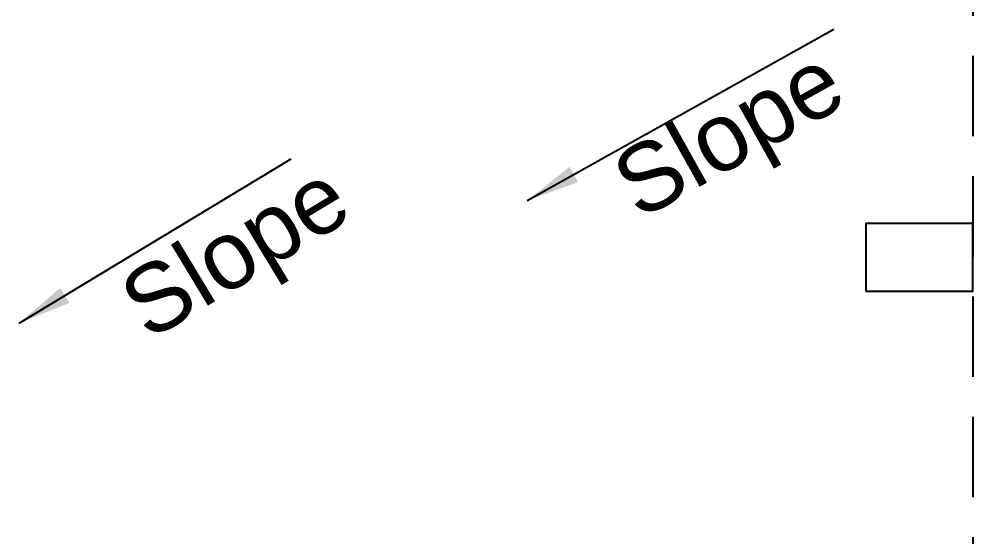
# Model space of a CAD drawing. Extents: x 7897917 to 8423973, y -6487334 to -6173396.
# Drawn here: x 8254681 to 8260032, y -6396600 to -6393694 of the extents above; entities that cross this region are included whole.
import ezdxf

# ---------------------------------------------------------------- set-up
doc = ezdxf.new("R2010")
doc.units = 0
doc.header["$LTSCALE"] = 600
doc.header["$MEASUREMENT"] = 0
doc.linetypes.add('HIDDEN', pattern=[0.375, 0.25, -0.125])
for name, color, linetype in [('A-text', 7, 'CONTINUOUS'), ('LA-column', 3, 'CONTINUOUS'), ('Ridge', 53, 'CONTINUOUS')]:
    doc.layers.add(name, color=color, linetype=linetype)
doc.styles.add('ARIAL', font='arial.ttf')
doc.styles.add('ROMANS', font='romans.shx')
doc.dimstyles.new('MM', dxfattribs={"dimscale": 0, "dimtxt": 200, "dimasz": 150, "dimexe": 40, "dimexo": 50, "dimgap": 50, "dimtad": 1, "dimdec": 0, "dimzin": 0, "dimdsep": 46, "dimtxsty": 'ROMANS', "dimblk": 'OBLIQUE', "dimcen": 0.09, "dimdle": 40, "dimclrd": 5, "dimclre": 5, "dimclrt": 6, "dimadec": 0, "dimazin": 0, "dimtfac": 1, "dimtdec": 0, "dimtofl": 0, "dimtmove": 0, "dimatfit": 3, "dimfxl": 1, "dimfrac": 2, "dimtolj": 1, "dimtzin": 0, "dimarcsym": 0})

msp = doc.modelspace()

# ---------------------------------------------------------------- linework, layer by layer
at = {"layer": 'LA-column', "color": 8, "elevation": 10.415}
msp.add_lwpolyline([(8259432.3, -6395220.856), (8260032.3, -6395220.856), (8260032.3, -6394840.856), (8259432.3, -6394840.856)], close=True, dxfattribs=at)
at = {"layer": 'Ridge', "linetype": 'HIDDEN', "ltscale": 3}
msp.add_line((8260032.21, -6385125.744, 2.894), (8260032.21, -6398450.827, 2.894), dxfattribs=at)

# ---------------------------------------------------------------- texts
at = {"layer": 'A-text', "color": 0, "lineweight": 15, "style": 'ARIAL'}
for rotation, p in [(29.209713, (8258158.901, -6394825.066, 2.894)), (31.132919, (8255406.383, -6395503.565, 2.894))]:
    msp.add_text('Slope', height=380.16, rotation=rotation, dxfattribs=at).set_placement(p)

# ---------------------------------------------------------------- leaders
at = {"layer": 'A-text', "color": 0, "lineweight": 15}
for points in [[(8257531.297, -6394712.196, 2.894), (8259252.737, -6393749.733, 2.894)], [(8254680.644, -6395399.757, 2.894), (8256206.624, -6394478.031, 2.894)]]:
    msp.add_leader(points, dimstyle='MM', override={"dimscale": 1, "dimasz": 300, "dimtad": 0}, dxfattribs=at)

doc.saveas('drawing.dxf')
